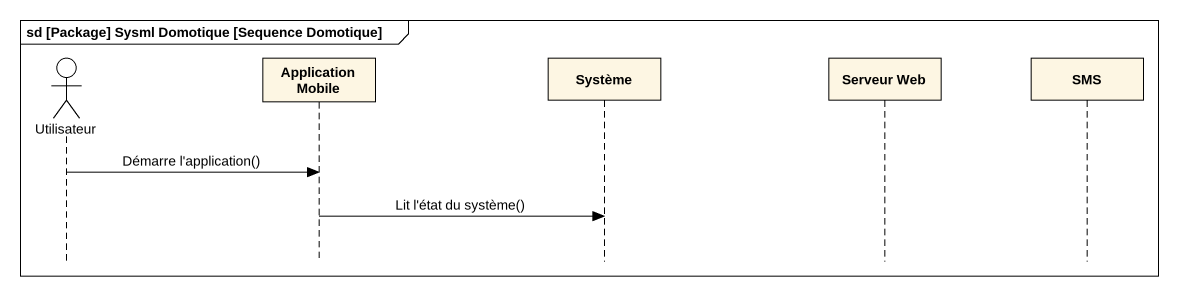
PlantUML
@startuml
mainframe sd [Package] Sysml Domotique [Sequence Domotique]
hide footbox
actor Utilisateur
participant "Application Mobile" as Application_Mobile
participant Système
participant "Serveur Web" as Serveur_Web
participant SMS

Utilisateur -> Application_Mobile : Démarre l'application()
Application_Mobile -> Système : Lit l'état du système()
@enduml
